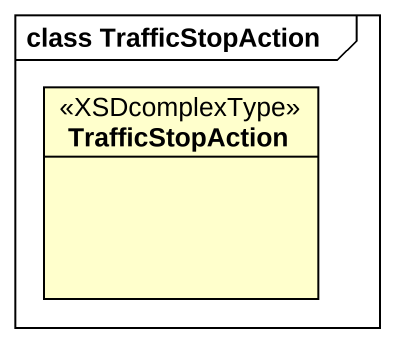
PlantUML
@startuml
mainframe class TrafficStopAction
hide circle
hide empty members
class TrafficStopAction <<XSDcomplexType>>
@enduml
